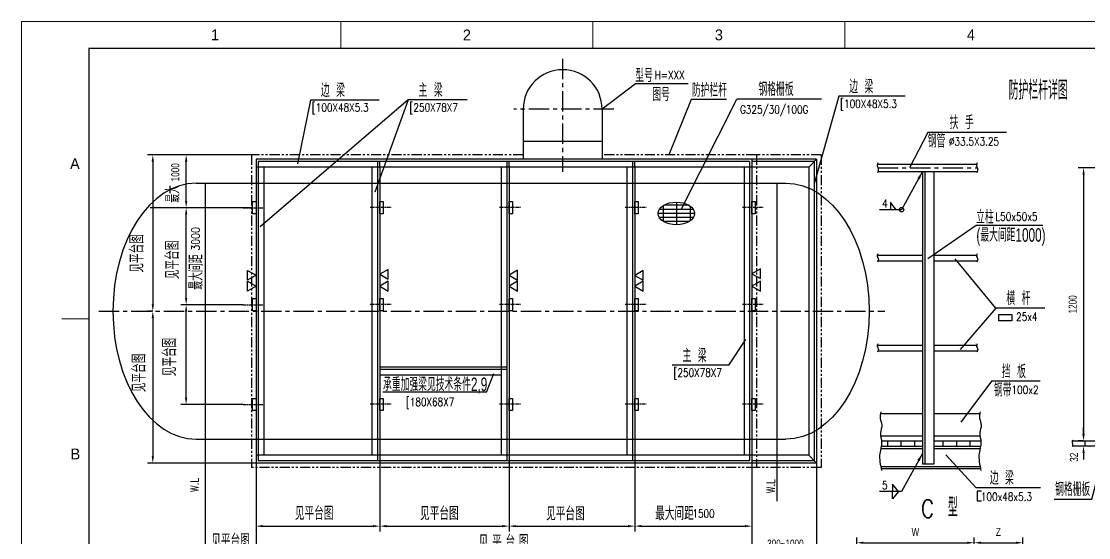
# Model space of a CAD drawing. Extents: x 148 to 221443, y -36682 to 6758.
# Drawn here: x 77107 to 84999, y -18586 to -14767 of the extents above; entities that cross this region are included whole.
import ezdxf
from ezdxf.enums import TextEntityAlignment as Align

# ---------------------------------------------------------------- set-up
doc = ezdxf.new("R2010")
doc.units = 0
doc.header["$LTSCALE"] = 10
doc.header["$MEASUREMENT"] = 0
doc.linetypes.add('CENTERX2', pattern=[4, 2.5, -0.5, 0.5, -0.5])
doc.linetypes.add('PHANTOM', pattern=[2.5, 1.25, -0.25, 0.25, -0.25, 0.25, -0.25])
for name, color, linetype in [('2', 4, 'Continuous'), ('3', 255, 'Continuous'), ('6', 4, 'PHANTOM'), ('9', 6, 'Continuous'), ('CENTER', 1, 'CENTERX2')]:
    doc.layers.add(name, color=color, linetype=linetype)
doc.layers.add('2（细实线）', color=3, linetype='Continuous', lineweight=20)
doc.layers.add('图框层', color=7, linetype='Continuous', lineweight=15)
doc.styles.add('HZ', font='ROMS.SHX', dxfattribs={"width": 0.75, "bigfont": 'GBCBIG.SHX'})
doc.styles.get("Standard").update_dxf_attribs({"font": 'wison_e.shx', "width": 0.75, "bigfont": 'wison_c.shx'})
doc.styles.add('XW', font='ROMANS.shx', dxfattribs={"width": 0.85})
doc.dimstyles.new('DIM1', dxfattribs={"dimscale": 20, "dimtxt": 3, "dimasz": 2.5, "dimexe": 2, "dimexo": 0, "dimgap": 1, "dimtad": 0, "dimdec": 0, "dimzin": 0, "dimdsep": 46, "dimtxsty": 'Standard', "dimcen": 2, "dimclrd": 3, "dimclre": 3, "dimclrt": 3, "dimadec": 0, "dimazin": 0, "dimtfac": 0.666667, "dimtdec": 0, "dimtofl": 0, "dimtmove": 2, "dimatfit": 1, "dimfxl": 2, "dimtvp": 1.333333, "dimtolj": 1, "dimtzin": 0, "dimarcsym": 0})

# ---------------------------------------------------------------- blocks, each defined once
blk = doc.blocks.new('*D1142')
at = {"layer": '2', "color": 3, "linetype": 'Continuous', "lineweight": -2}
for p, q in [((78808.5, -15753.8), (78038.6, -15753.8)), ((78078.6, -15803.8), (78078.6, -16860.9)), ((78078.6, -16910.9), (78038.6, -16910.9))]:
    blk.add_line(p, q, dxfattribs=at)
at = {"layer": '2', "color": 3}
for points in [[(78086.9, -15803.8), (78070.2, -15803.8), (78078.6, -15753.8)], [(78070.2, -16860.9), (78086.9, -16860.9), (78078.6, -16910.9)]]:
    blk.add_solid(points, dxfattribs=at)
at = {"layer": 'Defpoints', "color": 0}
for p in [(78808.5, -15753.8), (78078.6, -16910.9), (78078.6, -16910.9)]:
    blk.add_point(p, dxfattribs=at)
at = {"layer": '2', "color": 3, "insert": (77960.6, -16483.5), "char_height": 100, "attachment_point": 5, "rotation": 90, "style": 'HZ'}
blk.add_mtext('\\A1;见平台图', dxfattribs=at)
blk = doc.blocks.new('*D1143')
at = {"layer": '2', "color": 3, "lineweight": -2}
for p, q in [((78078.6, -16910.9), (78038.6, -16910.9)), ((78078.6, -16960.9), (78078.6, -17984.6)), ((78841.8, -18034.6), (78038.6, -18034.6))]:
    blk.add_line(p, q, dxfattribs=at)
at = {"layer": '2', "color": 3}
for points in [[(78086.9, -16960.9), (78070.2, -16960.9), (78078.6, -16910.9)], [(78070.2, -17984.6), (78086.9, -17984.6), (78078.6, -18034.6)]]:
    blk.add_solid(points, dxfattribs=at)
at = {"layer": 'Defpoints', "color": 0}
for p in [(78078.6, -16910.9), (78078.6, -18034.6), (78841.8, -18034.6)]:
    blk.add_point(p, dxfattribs=at)
at = {"layer": '2', "color": 3, "insert": (77976.7, -17367.7), "char_height": 100, "attachment_point": 5, "rotation": 90, "style": 'HZ'}
blk.add_mtext('\\A1;见平台图', dxfattribs=at)
blk = doc.blocks.new('*D1144')
at = {"layer": '2', "color": 3, "lineweight": -2}
for p, q in [((78746.4, -16863.1), (78285.2, -16863.1)), ((78325.2, -17551.1), (78325.2, -16913.1)), ((78746.4, -17601.1), (78285.2, -17601.1))]:
    blk.add_line(p, q, dxfattribs=at)
at = {"layer": '2', "color": 3}
for points in [[(78333.6, -16913.1), (78316.9, -16913.1), (78325.2, -16863.1)], [(78316.9, -17551.1), (78333.6, -17551.1), (78325.2, -17601.1)]]:
    blk.add_solid(points, dxfattribs=at)
at = {"layer": 'Defpoints', "color": 0}
for p in [(78325.2, -16863.1), (78746.4, -16863.1), (78746.4, -17601.1)]:
    blk.add_point(p, dxfattribs=at)
at = {"layer": '2', "color": 3, "insert": (78201.9, -17249.8), "char_height": 100, "attachment_point": 5, "rotation": 90, "style": 'HZ'}
blk.add_mtext('\\A1;见平台图', dxfattribs=at)
blk = doc.blocks.new('*D1145')
at = {"layer": '2', "color": 3, "linetype": 'Continuous', "lineweight": -2}
for p, q in [((78746.4, -16145.4), (78285.2, -16145.4)), ((78325.2, -16813.1), (78325.2, -16195.4)), ((78746.4, -16863.1), (78285.2, -16863.1))]:
    blk.add_line(p, q, dxfattribs=at)
at = {"layer": '2', "color": 3}
for points in [[(78333.6, -16195.4), (78316.9, -16195.4), (78325.2, -16145.4)], [(78316.9, -16813.1), (78333.6, -16813.1), (78325.2, -16863.1)]]:
    blk.add_solid(points, dxfattribs=at)
at = {"layer": 'Defpoints', "color": 0}
for p in [(78325.2, -16145.4), (78746.4, -16145.4), (78746.4, -16863.1)]:
    blk.add_point(p, dxfattribs=at)
at = {"layer": '2', "color": 3, "insert": (78223.4, -16531.7), "char_height": 100, "attachment_point": 5, "rotation": 90, "style": 'HZ'}
blk.add_mtext('\\A1;见平台图', dxfattribs=at)
blk = doc.blocks.new('*D1146')
at = {"layer": '2', "color": 3, "linetype": 'Continuous', "lineweight": -2}
for p, q in [((78808.5, -15753.8), (78285.2, -15753.8)), ((78325.2, -16095.4), (78325.2, -15803.8)), ((78808.5, -16145.4), (78285.2, -16145.4))]:
    blk.add_line(p, q, dxfattribs=at)
at = {"layer": '2', "color": 3}
for points in [[(78333.6, -15803.8), (78316.9, -15803.8), (78325.2, -15753.8)], [(78316.9, -16095.4), (78333.6, -16095.4), (78325.2, -16145.4)]]:
    blk.add_solid(points, dxfattribs=at)
at = {"layer": 'Defpoints', "color": 0}
for p in [(78325.2, -15753.8), (78808.5, -15753.8), (78808.5, -16145.4)]:
    blk.add_point(p, dxfattribs=at)
at = {"layer": '2', "color": 3, "insert": (78244.8, -15883.4), "char_height": 60, "attachment_point": 5, "rotation": 90}
blk.add_mtext('\\A1;1000', dxfattribs=at)
blk = doc.blocks.new('*D1147')
at = {"layer": '2', "color": 3, "lineweight": -2}
for p, q in [((78841.8, -18034.6), (78841.8, -18541)), ((79757.5, -18018), (79757.5, -18541)), ((78891.8, -18501), (79707.5, -18501))]:
    blk.add_line(p, q, dxfattribs=at)
at = {"layer": '2', "color": 3}
for points in [[(78891.8, -18492.6), (78891.8, -18509.3), (78841.8, -18501)], [(79707.5, -18509.3), (79707.5, -18492.6), (79757.5, -18501)]]:
    blk.add_solid(points, dxfattribs=at)
at = {"layer": 'Defpoints', "color": 0}
for p in [(78841.8, -18034.6), (79757.5, -18018), (79757.5, -18501)]:
    blk.add_point(p, dxfattribs=at)
at = {"layer": '2', "color": 3, "insert": (79271.5, -18405.7), "char_height": 100, "attachment_point": 5, "style": 'HZ'}
blk.add_mtext('\\A1;见平台图', dxfattribs=at)
blk = doc.blocks.new('*D1148')
at = {"layer": '2', "color": 3, "lineweight": -2}
for p, q in [((79757.5, -18018), (79757.5, -18541)), ((80713.1, -18018), (80713.1, -18541)), ((79807.5, -18501), (80663.1, -18501))]:
    blk.add_line(p, q, dxfattribs=at)
at = {"layer": '2', "color": 3}
for points in [[(79807.5, -18492.6), (79807.5, -18509.3), (79757.5, -18501)], [(80663.1, -18509.3), (80663.1, -18492.6), (80713.1, -18501)]]:
    blk.add_solid(points, dxfattribs=at)
at = {"layer": 'Defpoints', "color": 0}
for p in [(79757.5, -18018), (80713.1, -18018), (80713.1, -18501)]:
    blk.add_point(p, dxfattribs=at)
at = {"layer": '2', "color": 3, "insert": (80197.7, -18406.8), "char_height": 100, "attachment_point": 5, "style": 'HZ'}
blk.add_mtext('\\A1;见平台图', dxfattribs=at)
blk = doc.blocks.new('*D1149')
at = {"layer": '2', "color": 3, "lineweight": -2}
for p, q in [((80713.1, -18018), (80713.1, -18541)), ((81642, -18018), (81642, -18541)), ((80763.1, -18501), (81592, -18501))]:
    blk.add_line(p, q, dxfattribs=at)
at = {"layer": '2', "color": 3}
for points in [[(80763.1, -18492.6), (80763.1, -18509.3), (80713.1, -18501)], [(81592, -18509.3), (81592, -18492.6), (81642, -18501)]]:
    blk.add_solid(points, dxfattribs=at)
at = {"layer": 'Defpoints', "color": 0}
for p in [(80713.1, -18018), (81642, -18018), (81642, -18501)]:
    blk.add_point(p, dxfattribs=at)
at = {"layer": '2', "color": 3, "insert": (81129.7, -18408.8), "char_height": 100, "attachment_point": 5, "style": 'HZ'}
blk.add_mtext('\\A1;见平台图', dxfattribs=at)
blk = doc.blocks.new('*D1150')
at = {"layer": '2', "color": 3, "lineweight": -2}
for p, q in [((81642, -18018), (81642, -18541)), ((82508.8, -18034.6), (82508.8, -18541)), ((81692, -18501), (82458.8, -18501))]:
    blk.add_line(p, q, dxfattribs=at)
at = {"layer": '2', "color": 3}
for points in [[(81692, -18492.6), (81692, -18509.3), (81642, -18501)], [(82458.8, -18509.3), (82458.8, -18492.6), (82508.8, -18501)]]:
    blk.add_solid(points, dxfattribs=at)
at = {"layer": 'Defpoints', "color": 0}
for p in [(81642, -18018), (82508.8, -18034.6), (82508.8, -18501)]:
    blk.add_point(p, dxfattribs=at)
at = {"layer": '2', "color": 3, "insert": (81936, -18406.9), "char_height": 100, "attachment_point": 5, "style": 'HZ'}
blk.add_mtext('\\A1;最大间距', dxfattribs=at)
blk = doc.blocks.new('*D1151')
at = {"layer": '2', "color": 3, "lineweight": -2}
for p, q in [((82508.8, -18034.6), (82508.8, -18746.3)), ((82987, -18034.6), (82987, -18746.3)), ((82558.8, -18706.3), (82937, -18706.3))]:
    blk.add_line(p, q, dxfattribs=at)
at = {"layer": '2', "color": 3}
for points in [[(82558.8, -18698), (82558.8, -18714.6), (82508.8, -18706.3)], [(82937, -18714.6), (82937, -18698), (82987, -18706.3)]]:
    blk.add_solid(points, dxfattribs=at)
at = {"layer": 'Defpoints', "color": 0}
for p in [(82508.8, -18034.6), (82987, -18034.6), (82987, -18706.3)]:
    blk.add_point(p, dxfattribs=at)
at = {"layer": '2', "color": 3, "insert": (82756.6, -18630.7), "char_height": 60, "attachment_point": 5}
blk.add_mtext('\\A1;300~1000', dxfattribs=at)
blk = doc.blocks.new('*D1152')
at = {"layer": '2', "color": 3, "lineweight": -2}
for p, q in [((78841.8, -18034.6), (78841.8, -18746.3)), ((82508.8, -18034.6), (82508.8, -18746.3)), ((78891.8, -18706.3), (82458.8, -18706.3))]:
    blk.add_line(p, q, dxfattribs=at)
at = {"layer": '2', "color": 3}
for points in [[(78891.8, -18698), (78891.8, -18714.6), (78841.8, -18706.3)], [(82458.8, -18714.6), (82458.8, -18698), (82508.8, -18706.3)]]:
    blk.add_solid(points, dxfattribs=at)
at = {"layer": 'Defpoints', "color": 0}
for p in [(78841.8, -18034.6), (82508.8, -18034.6), (82508.8, -18706.3)]:
    blk.add_point(p, dxfattribs=at)
at = {"layer": '2', "color": 3, "insert": (80672.9, -18615.3), "char_height": 100, "attachment_point": 5, "style": 'HZ'}
blk.add_mtext('\\A1;见 平 台 图', dxfattribs=at)
blk = doc.blocks.new('*D1153')
at = {"layer": '2', "color": 3, "lineweight": -2}
for p, q in [((78841.8, -18034.6), (78841.8, -18746.3)), ((78465.5, -18306.7), (78465.5, -18746.3)), ((78515.5, -18706.3), (78791.8, -18706.3))]:
    blk.add_line(p, q, dxfattribs=at)
at = {"layer": '2', "color": 3}
for points in [[(78515.5, -18698), (78515.5, -18714.6), (78465.5, -18706.3)], [(78791.8, -18714.6), (78791.8, -18698), (78841.8, -18706.3)]]:
    blk.add_solid(points, dxfattribs=at)
at = {"layer": 'Defpoints', "color": 0}
for p in [(78841.8, -18034.6), (78465.5, -18306.7), (78841.8, -18706.3)]:
    blk.add_point(p, dxfattribs=at)
at = {"layer": '2', "color": 3, "insert": (78653.7, -18608.1), "char_height": 100, "attachment_point": 5, "style": 'HZ'}
blk.add_mtext('\\A1;见平台图', dxfattribs=at)
blk = doc.blocks.new('*D1175')
at = {"layer": '2', "color": 3, "lineweight": -2}
for p, q in [((84151.8, -19401.5), (84151.8, -18583.9)), ((84201.8, -18623.9), (84461.5, -18623.9)), ((84511.5, -19167.5), (84511.5, -18583.9))]:
    blk.add_line(p, q, dxfattribs=at)
at = {"layer": '2', "color": 3}
for points in [[(84201.8, -18615.5), (84201.8, -18632.2), (84151.8, -18623.9)], [(84461.5, -18632.2), (84461.5, -18615.5), (84511.5, -18623.9)]]:
    blk.add_solid(points, dxfattribs=at)
at = {"layer": 'Defpoints', "color": 0}
for p in [(84511.5, -18623.9), (84511.5, -19167.5), (84151.8, -19401.5)]:
    blk.add_point(p, dxfattribs=at)
at = {"layer": '2', "color": 3, "insert": (84331.6, -18543.9), "char_height": 60, "attachment_point": 5}
blk.add_mtext('\\A1;Z', dxfattribs=at)
blk = doc.blocks.new('*D1176')
at = {"layer": '2', "color": 3, "lineweight": -2}
for p, q in [((83284.1, -19047.6), (83284.1, -18583.9)), ((83334.1, -18623.9), (84101.8, -18623.9)), ((84151.8, -19401.5), (84151.8, -18583.9))]:
    blk.add_line(p, q, dxfattribs=at)
at = {"layer": '2', "color": 3}
for points in [[(83334.1, -18615.5), (83334.1, -18632.2), (83284.1, -18623.9)], [(84101.8, -18632.2), (84101.8, -18615.5), (84151.8, -18623.9)]]:
    blk.add_solid(points, dxfattribs=at)
at = {"layer": 'Defpoints', "color": 0}
for p in [(84151.8, -18623.9), (83284.1, -19047.6), (84151.8, -19401.5)]:
    blk.add_point(p, dxfattribs=at)
at = {"layer": '2', "color": 3, "insert": (83717.9, -18543.9), "char_height": 60, "attachment_point": 5}
blk.add_mtext('\\A1;W', dxfattribs=at)
blk = doc.blocks.new('*D1205')
at = {"layer": '2', "color": 3, "lineweight": -2}
for p, q in [((85314.7, -15850.5), (84921.4, -15850.5)), ((84961.4, -15900.5), (84961.4, -17820.5)), ((84961.4, -17870.5), (84921.4, -17870.5))]:
    blk.add_line(p, q, dxfattribs=at)
at = {"layer": '2', "color": 3}
for points in [[(84969.7, -15900.5), (84953.1, -15900.5), (84961.4, -15850.5)], [(84953.1, -17820.5), (84969.7, -17820.5), (84961.4, -17870.5)]]:
    blk.add_solid(points, dxfattribs=at)
at = {"layer": 'Defpoints', "color": 0}
for p in [(85314.7, -15850.5), (84961.4, -17870.5), (84961.4, -17870.5)]:
    blk.add_point(p, dxfattribs=at)
at = {"layer": '2', "color": 3, "insert": (84881.4, -16860.5), "char_height": 60, "attachment_point": 5, "rotation": 90}
blk.add_mtext('\\A1;1200', dxfattribs=at)
blk = doc.blocks.new('*D1207')
at = {"layer": '2', "color": 3, "linetype": 'Continuous', "lineweight": -2}
for p, q in [((84961.4, -17820.5), (84961.4, -17770.5)), ((84961.4, -17870.5), (84921.4, -17870.5)), ((84961.4, -17908.8), (84921.4, -17908.8)), ((84961.4, -17958.8), (84961.4, -18008.8))]:
    blk.add_line(p, q, dxfattribs=at)
at = {"layer": '2', "color": 3}
for points in [[(84953.1, -17820.5), (84969.7, -17820.5), (84961.4, -17870.5)], [(84969.7, -17958.8), (84953.1, -17958.8), (84961.4, -17908.8)]]:
    blk.add_solid(points, dxfattribs=at)
at = {"layer": 'Defpoints', "color": 0}
for p in [(84961.4, -17870.5), (84961.4, -17908.8), (84961.4, -17908.8)]:
    blk.add_point(p, dxfattribs=at)
at = {"layer": '2', "color": 3, "insert": (84890.8, -17991.5), "char_height": 60, "attachment_point": 5, "rotation": 90}
blk.add_mtext('\\A1;32', dxfattribs=at)
blk = doc.blocks.new('a2')
for p, q in [((15429.25, 10126.74), (15429.25, 10116.74)), ((15522.42, 10126.74), (15522.42, 10116.74)), ((15615.59, 10126.74), (15615.59, 10116.74)), ((15336.09, 10011.74), (15336.09, 10116.74)), ((15326.09, 10016.74), (15336.09, 10016.74))]:
    blk.add_line(p, q)
at = {"layer": '图框层', "ltscale": 10}
blk.add_lwpolyline([(15311.09, 10126.74), (15905.09, 10126.74), (15905.09, 9706.74), (15311.09, 9706.74)], close=True, dxfattribs=at)
at = {"layer": '图框层', "ltscale": 10, "const_width": 0.5}
blk.add_lwpolyline([(15336.09, 10116.74), (15895.09, 10116.74), (15895.09, 9716.74), (15336.09, 9716.74)], close=True, dxfattribs=at)
at = {"style": 'HZ'}
for s, p in [('1', (15382.67, 10121.74)), ('2', (15475.84, 10121.74)), ('3', (15569, 10121.74)), ('4', (15662.17, 10121.74)), ('A', (15330.89, 10074.1)), ('B', (15331.09, 9966.74))]:
    blk.add_text(s, height=4, dxfattribs=at).set_placement(p, align=Align.MIDDLE)

msp = doc.modelspace()

# ---------------------------------------------------------------- linework, layer by layer
for p, q in [((80817.7867, -15416.3384), (80817.7867, -15787.1292)), ((81401.1201, -15416.3384), (81401.1201, -15787.1292)), ((81401.1201, -15656.9472), (80817.7867, -15656.9472)), ((78841.8216, -15787.1292), (78841.8216, -18034.6448)), ((82508.8425, -15787.1292), (78841.8216, -15787.1292)), ((82508.8425, -15845.4625), (78841.8216, -15845.4625)), ((78900.155, -15845.4625), (78900.155, -17976.3115)), ((79699.1888, -15845.4625), (79699.1888, -17976.3115)), ((79757.5221, -15845.4625), (79757.5221, -17976.3115)), ((80654.812, -15845.4625), (80654.812, -17976.3115)), ((80713.1454, -15845.4625), (80713.1454, -17976.3115)), ((81583.7045, -15845.4625), (81583.7045, -17976.3115)), ((81642.0378, -15845.4625), (81642.0378, -15803.7959)), ((81642.0378, -15845.4625), (81642.0378, -17976.3115)), ((82450.5091, -15845.4625), (82450.5091, -17976.3115)), ((82508.8425, -15787.1292), (82508.8425, -18034.6448)), ((83437.241, -15822.572), (84171.9738, -15822.572)), ((83440.8901, -15878.4053), (84175.6228, -15878.4053)), ((83770.2688, -15878.4053), (83770.2688, -18042.1553)), ((83786.9355, -15878.4053), (83786.9355, -18042.1553)), ((83853.6022, -15878.4053), (83853.6022, -18042.1553)), ((83436.326, -16496.322), (83770.2688, -16496.322)), ((83441.5866, -16537.9886), (83770.2688, -16537.9886)), ((83853.6022, -16496.322), (84171.0587, -16496.322)), ((83853.6022, -16537.9886), (84176.3193, -16537.9886)), ((83436.326, -17162.9886), (83770.2688, -17162.9886)), ((83441.5866, -17204.6553), (83770.2688, -17204.6553)), ((83853.6022, -17162.9886), (84171.0587, -17162.9886)), ((83853.6022, -17204.6553), (84176.3193, -17204.6553)), ((79757.5221, -17322.8069), (80654.812, -17322.8069)), ((79757.5221, -17381.1402), (80654.812, -17381.1402)), ((83459.2031, -17667.1553), (83770.2688, -17667.1553)), ((83853.6022, -17667.1553), (84193.9358, -17667.1553)), ((83463.4155, -17833.822), (83770.2688, -17833.822)), ((83853.6022, -17833.822), (84198.1482, -17833.822)), ((83467.0611, -17870.4886), (83770.2688, -17870.4886)), ((83467.8188, -17908.822), (83770.2688, -17908.822)), ((83510.7329, -17870.4886), (83510.7329, -17908.822)), ((83610.7329, -17870.4886), (83610.7329, -17908.822)), ((83710.7329, -17870.4886), (83710.7329, -17908.822)), ((83853.6022, -17870.4886), (84201.7938, -17870.4886)), ((83853.6022, -17908.822), (84202.5515, -17908.822)), ((83921.5547, -17870.4886), (83921.5547, -17908.822)), ((84021.5547, -17870.4886), (84021.5547, -17908.822)), ((84121.5547, -17870.4886), (84121.5547, -17908.822)), ((84877.5315, -17870.4886), (85306.3372, -17870.4886)), ((85347.6893, -17908.822), (84878.8503, -17908.822)), ((84969.6976, -17870.4886), (84969.6976, -17908.822)), ((82508.8425, -17976.3115), (78841.8216, -17976.3115)), ((82508.8425, -18034.6448), (78841.8216, -18034.6448)), ((83853.6022, -18042.1553), (83770.2688, -18042.1553)), ((83463.6651, -18075.4886), (84198.3978, -18075.4886))]:
    msp.add_line(p, q)
for points in [[(78816.8216, -16100.5476), (78841.8216, -16100.5476), (78841.8216, -16190.3231), (78816.8216, -16190.3231)], [(79757.5221, -16100.5476), (79782.5221, -16100.5476), (79782.5221, -16190.3231), (79757.5221, -16190.3231)], [(80713.1454, -16100.5476), (80738.1454, -16100.5476), (80738.1454, -16190.3231), (80713.1454, -16190.3231)], [(81642.0378, -16100.5476), (81667.0378, -16100.5476), (81667.0378, -16190.3231), (81642.0378, -16190.3231)], [(82508.8425, -16100.5476), (82533.8425, -16100.5476), (82533.8425, -16190.3231), (82508.8425, -16190.3231)], [(78816.8216, -16818.2156), (78841.8216, -16818.2156), (78841.8216, -16907.9911), (78816.8216, -16907.9911)], [(79757.5221, -16818.2156), (79782.5221, -16818.2156), (79782.5221, -16907.9911), (79757.5221, -16907.9911)], [(80713.1454, -16818.2156), (80738.1454, -16818.2156), (80738.1454, -16907.9911), (80713.1454, -16907.9911)], [(81642.0378, -16818.2156), (81667.0378, -16818.2156), (81667.0378, -16907.9911), (81642.0378, -16907.9911)], [(82508.8425, -16818.2156), (82533.8425, -16818.2156), (82533.8425, -16907.9911), (82508.8425, -16907.9911)], [(78816.8216, -17556.1949), (78841.8216, -17556.1949), (78841.8216, -17645.9704), (78816.8216, -17645.9704)], [(79757.5221, -17556.1949), (79782.5221, -17556.1949), (79782.5221, -17645.9704), (79757.5221, -17645.9704)], [(80713.1454, -17556.1949), (80738.1454, -17556.1949), (80738.1454, -17645.9704), (80713.1454, -17645.9704)], [(81642.0378, -17556.1949), (81667.0378, -17556.1949), (81667.0378, -17645.9704), (81642.0378, -17645.9704)], [(82508.8425, -17556.1949), (82533.8425, -17556.1949), (82533.8425, -17645.9704), (82508.8425, -17645.9704)]]:
    msp.add_lwpolyline(points, close=True)
msp.add_arc((81109.4534, -15416.3384), 291.6667, 0, 180)
at = {"layer": '2', "color": 3, "linetype": 'Continuous'}
for p, q in [((81646.9951, -15229.8614), (81401.1201, -15416.3384)), ((82038.3523, -15229.8614), (81646.9951, -15229.8614)), ((79966.67, -15348.4164), (78871.4337, -16288.0542)), ((79244.4929, -15349.242), (79147.5705, -15822.2014)), ((79752.706, -15349.242), (79244.4929, -15349.242)), ((79966.67, -15348.4164), (79721.0981, -16029.5737)), ((80402.6587, -15348.4164), (79966.67, -15348.4164)), ((82059.177, -15344.3213), (81893.5378, -15753.7959)), ((81985.9813, -16158), (82397.4344, -15342.347)), ((82321.9638, -15344.3213), (82059.177, -15344.3213)), ((83024.5443, -15342.347), (82397.4344, -15342.347)), ((83151.2987, -15321.4086), (82968.2519, -15968.5718)), ((83642.2976, -15321.4086), (83151.2987, -15321.4086)), ((83810.9053, -15588.3627), (83673.9245, -15850.4886)), ((84391.234, -15588.3627), (83810.9053, -15588.3627)), ((83770.2688, -15878.4053), (83615.5828, -16160.3287)), ((78465.4886, -15964.601), (78465.4886, -18306.6855)), ((78726.3551, -16145.4354), (78058.8831, -16145.4354)), ((83615.5828, -16160.3287), (83452.7075, -16160.3287)), ((84167.2563, -16277.4581), (83809.1933, -16523.0077)), ((84659.8227, -16277.4581), (84167.2563, -16277.4581)), ((84313.4527, -16887.887), (84010.7507, -16523.406)), ((84313.4527, -16887.887), (84048.7433, -17193.5182)), ((84674.9211, -16887.887), (84313.4527, -16887.887)), ((80547.3346, -17509.91), (80600.2703, -17370.8351)), ((84279.985, -17429.0666), (84054.067, -17731.1389)), ((84641.4534, -17429.0666), (84279.985, -17429.0666)), ((83770.2688, -17962.9512), (83615.5828, -18244.8746)), ((84167.2563, -18216.5853), (83944.0757, -17973.6972)), ((83549.1769, -18190.2601), (83549.1769, -18244.8746)), ((83592.9117, -18244.8746), (83549.1769, -18190.2601)), ((84641.8304, -18216.5853), (84167.2563, -18216.5853)), ((83615.5828, -18244.8746), (83452.7075, -18244.8746)), ((83592.9117, -18244.8746), (83549.1769, -18299.489)), ((83549.1769, -18299.489), (83549.1769, -18244.8746))]:
    msp.add_line(p, q, dxfattribs=at)
at = {"layer": '2'}
for p, q in [((82986.9992, -15787.1292), (82508.8425, -15787.1292)), ((82970.3325, -15803.7959), (82508.8425, -15803.7959)), ((82928.6659, -15845.4625), (82508.8425, -15845.4625)), ((82986.9992, -15787.1292), (82928.6659, -15845.4625)), ((82928.6659, -15845.4625), (82928.6659, -17976.3115)), ((82970.3325, -15803.7959), (82970.3325, -18017.9781)), ((82986.9992, -15787.1292), (82986.9992, -18034.6448)), ((78398.8219, -15964.601), (82760.6854, -15964.601)), ((82694.0187, -15964.601), (82694.0187, -18316.3713)), ((82339.0544, -17310.411), (82464.6799, -17121.3482)), ((82339.0544, -17310.411), (81918.97, -17310.411)), ((78398.8219, -17857.173), (82760.6854, -17857.173)), ((82928.6659, -17976.3115), (82508.8425, -17976.3115)), ((82986.9992, -18034.6448), (82928.6659, -17976.3115)), ((82970.3325, -18017.9781), (82508.8425, -18017.9781)), ((82986.9992, -18034.6448), (82508.8425, -18034.6448))]:
    msp.add_line(p, q, dxfattribs=at)
at = {"layer": '2', "color": 7, "linetype": 'Continuous'}
for p, q in [((82076.2207, -16158.0073), (81824.9047, -16158.0073)), ((81852.462, -16130.6075), (81852.462, -16245.407)), ((82044.5717, -16128.0073), (81856.5537, -16128.0073)), ((81952.462, -16104.1572), (81952.462, -16271.8573)), ((82052.462, -16133.238), (82052.462, -16242.7765)), ((83576.3028, -16160.3287), (83532.568, -16105.7143)), ((83532.568, -16105.7143), (83532.568, -16160.3287)), ((82085.1263, -16188.0073), (81815.9991, -16188.0073)), ((82076.2207, -16218.0073), (81824.9047, -16218.0073)), ((82044.5717, -16248.0073), (81856.5537, -16248.0073))]:
    msp.add_line(p, q, dxfattribs=at)
at = {"layer": '2', "color": 7}
msp.add_line((83576.3028, -16160.3287), (83532.568, -16160.3287), dxfattribs=at)
at = {"layer": '2', "color": 3}
msp.add_line((80547.3346, -17509.91), (79778.4875, -17509.91), dxfattribs=at)
at = {"layer": '2'}
for points in [[(78841.8216, -16645.031), (78779.2036, -16681.1835), (78779.2036, -16608.8785)], [(79757.5221, -16637.8184), (79820.1401, -16673.9709), (79820.1401, -16601.6659)], [(80713.1454, -16644.6534), (80775.7634, -16680.806), (80775.7634, -16608.5009)], [(81642.0378, -16646.3156), (81704.6559, -16682.4681), (81704.6559, -16610.163)], [(82508.8425, -16633.624), (82571.4605, -16669.7765), (82571.4605, -16597.4715)], [(78841.8216, -16725.6193), (78779.2036, -16761.7718), (78779.2036, -16689.4667)], [(79757.5221, -16725.6193), (79820.1401, -16761.7718), (79820.1401, -16689.4667)], [(80713.1454, -16725.6193), (80775.7634, -16761.7718), (80775.7634, -16689.4667)], [(81642.0378, -16725.6193), (81704.6559, -16761.7718), (81704.6559, -16689.4667)], [(82508.8425, -16725.6193), (82571.4605, -16761.7718), (82571.4605, -16689.4667)]]:
    msp.add_lwpolyline(points, close=True, dxfattribs=at)
at = {"layer": '2', "color": 3, "linetype": 'Continuous'}
msp.add_lwpolyline([(84336.1043, -16935.2803), (84431.0857, -16935.2803), (84431.0857, -16981.383), (84336.1043, -16981.383)], close=True, dxfattribs=at)
for points in [[(84745.0022, -18300.2521), (85022.2258, -18300.2521), (85134.1188, -17886.0064)], [(84207.1766, -18241.7775), (84173.7328, -18241.7775), (84173.7328, -18314.6965), (84207.1766, -18314.6965)]]:
    msp.add_lwpolyline(points, dxfattribs=at)
msp.add_circle((83615.5828, -16160.3287), 16.5666, dxfattribs=at)
at = {"layer": '2'}
msp.add_ellipse((78398.8219, -16910.887), major_axis=(0, -946.286), ratio=0.650103521, start_param=3.141592654, end_param=6.283185307, dxfattribs=at)
at = {"layer": '2', "extrusion": (0, 0, -1)}
msp.add_ellipse((82760.6854, -16910.887), major_axis=(0, -946.286), ratio=0.650103521, start_param=3.141592654, end_param=6.283185307, dxfattribs=at)
at = {"layer": '2', "linetype": 'Continuous'}
msp.add_ellipse((81950.5627, -16188.0073), major_axis=(-134.5636, 0), ratio=0.623188198, dxfattribs=at)
at = {"layer": '2', "color": 3, "linetype": 'Continuous'}
for points in [[(83732.6399, -15926.1972), (83750.174, -15935.8178), (83770.2688, -15878.4053)], [(83732.6399, -18010.7431), (83750.174, -18020.3637), (83770.2688, -17962.9512)]]:
    msp.add_solid(points, dxfattribs=at)
at = {"layer": '3', "ltscale": 6}
for p, q in [((78858.4883, -15803.7959), (78858.4883, -18017.9781)), ((82492.1758, -15803.7959), (78858.4883, -15803.7959)), ((79740.8555, -15803.7959), (79740.8555, -18017.9781)), ((79757.5221, -15845.4625), (79757.5221, -15803.7959)), ((80696.4787, -15803.7959), (80696.4787, -18017.9781)), ((80713.1454, -15845.4625), (80713.1454, -15803.7959)), ((81625.3712, -15803.7959), (81625.3712, -18017.9781)), ((82492.1758, -15803.7959), (82492.1758, -18017.9781)), ((79757.5221, -17339.4735), (80696.4787, -17339.4735)), ((79757.5221, -17976.3115), (79757.5221, -18017.9781)), ((80713.1454, -17976.3115), (80713.1454, -18017.9781)), ((81642.0378, -17976.3115), (81642.0378, -18017.9781)), ((83464.7706, -17925.4886), (83770.2688, -17925.4886)), ((83853.6022, -17925.4886), (84199.5033, -17925.4886)), ((82492.1758, -18017.9781), (78858.4883, -18017.9781)), ((83464.7706, -18058.822), (84194.8696, -18058.822))]:
    msp.add_line(p, q, dxfattribs=at)
at = {"layer": '3', "ltscale": 2}
msp.add_line((80654.812, -17322.8069), (80696.4787, -17322.8069), dxfattribs=at)
at = {"layer": '6', "ltscale": 6}
for p, q in [((80817.7867, -15753.7959), (78808.4883, -15753.7959)), ((78808.4883, -15753.7959), (78808.4883, -18067.9781)), ((82542.1758, -15753.7959), (81401.1201, -15753.7959)), ((82542.1758, -15753.7959), (82542.1758, -18067.9781)), ((83021.1433, -15753.7959), (82542.1758, -15753.7959)), ((83021.1433, -15753.7959), (83020.3325, -18067.9781)), ((82542.1758, -18067.9781), (78808.4883, -18067.9781)), ((83020.3325, -18067.9781), (82542.1758, -18067.9781))]:
    msp.add_line(p, q, dxfattribs=at)
at = {"layer": '9'}
for points in [[(83440.5571, -15812.7931), (83435.6344, -15835.8489), (83443.0184, -15861.6301), (83437.4804, -15888.0715)], [(84175.2898, -15812.7931), (84170.3672, -15835.8489), (84177.7512, -15861.6301), (84172.2131, -15888.0715)], [(83440.5571, -16486.1632), (83435.6344, -16505.8405), (83443.0184, -16521.2134), (83437.4804, -16547.6548)], [(84175.2898, -16486.1632), (84170.3672, -16505.8405), (84177.7512, -16521.2134), (84172.2131, -16547.6548)], [(83440.5571, -17152.8298), (83435.6344, -17172.5072), (83443.0184, -17187.8801), (83437.4804, -17214.3215)], [(84175.2898, -17152.8298), (84170.3672, -17172.5072), (84177.7512, -17187.8801), (84172.2131, -17214.3215)], [(83461.3768, -17654.6387), (83458.0501, -17704.5077), (83469.694, -17753.5456), (83459.7135, -17809.2327), (83468.0306, -17879.933), (83454.7232, -17963.1048), (83468.0306, -18089.5489)], [(84196.1096, -17654.6387), (84192.7828, -17704.5077), (84204.4267, -17753.5456), (84194.4462, -17809.2327), (84202.7633, -17879.933), (84189.4559, -17963.1048), (84202.7633, -18089.5489)], [(84879.6575, -17866.1141), (84876.8963, -17876.0017), (84880.1177, -17905.0266), (84876.6662, -17913.3046)]]:
    msp.add_spline(points, degree=3, dxfattribs=at)
at = {"layer": 'CENTER', "ltscale": 6}
for p, q in [((81109.4534, -15043.7974), (81109.4534, -15879.847)), ((81488.5534, -15416.3384), (80749.5656, -15416.3384)), ((83439.8838, -15850.4886), (84174.6166, -15850.4886)), ((77679.6483, -16910.887), (83490.9465, -16910.887))]:
    msp.add_line(p, q, dxfattribs=at)
at = {"layer": 'CENTER'}
for p, q in [((78746.3551, -16145.4354), (78904.4611, -16145.4354)), ((79687.0556, -16141.6205), (79845.1616, -16141.6205)), ((80642.6788, -16141.6205), (80800.7848, -16141.6205)), ((81571.5713, -16141.6205), (81729.6773, -16141.6205)), ((82438.3759, -16141.6205), (82596.4819, -16141.6205)), ((78746.3551, -16863.1033), (78904.4611, -16863.1033)), ((79687.0556, -16859.2885), (79845.1616, -16859.2885)), ((80642.6788, -16859.2885), (80800.7848, -16859.2885)), ((81571.5713, -16859.2885), (81729.6773, -16859.2885)), ((82438.3759, -16859.2885), (82596.4819, -16859.2885)), ((79687.0556, -17597.2678), (79845.1616, -17597.2678)), ((80642.6788, -17597.2678), (80800.7848, -17597.2678)), ((81571.5713, -17597.2678), (81729.6773, -17597.2678)), ((82438.3759, -17597.2678), (82596.4819, -17597.2678)), ((78746.3551, -17601.0826), (78904.4611, -17601.0826))]:
    msp.add_line(p, q, dxfattribs=at)

# ---------------------------------------------------------------- block references
at = {"layer": '2（细实线）', "xscale": 20, "yscale": 20, "zscale": 20}
msp.add_blockref('a2', (-229115.2049, -217301.8951), dxfattribs=at)

# ---------------------------------------------------------------- texts
at = {"layer": '2', "color": 3, "linetype": 'Continuous'}
for s, height, style, width, p in [('型号', 100, 'HZ', 0.65, (81646.6734, -15216.8344)), ('H=XXX', 60, 'XW', 0.8, (81789.8236, -15193.861)), ('边  梁', 100, 'HZ', 0.65, (79321.389, -15327.0286)), ('主  梁', 100, 'HZ', 0.65, (80043.5662, -15326.203)), ('防护栏杆', 100, 'HZ', 0.65, (82064.8538, -15325.3072)), ('钢格栅板', 100, 'HZ', 0.65, (82557.2723, -15318.3847)), ('边  梁', 100, 'HZ', 0.65, (83228.1949, -15299.1952)), ('防护栏杆详图', 140, 'HZ', 0.65, (84407.709, -15346.2084)), ('图号', 100, 'HZ', 0.65, (81773.1221, -15357.3528)), ('[100X48X5.3', 60, 'XW', 0.8, (79254.9479, -15434.5018)), ('[250X78X7', 60, 'XW', 0.8, (79977.1251, -15433.6763)), ('G325/30/100G', 60, 'XW', 0.8, (82420.9312, -15449.3515)), ('[100X48X5.3', 60, 'XW', 0.8, (83161.7538, -15406.6685)), ('扶  手', 100, 'HZ', 0.65, (83970.7432, -15564.4004)), ('钢管', 100, 'HZ', 0.65, (83809.4695, -15700.7707)), ('%%C33.5X3.25', 60, 'XW', 0.8, (83966.227, -15685.5108)), ('立柱', 100, 'HZ', 0.65, (84166.9347, -16264.431)), ('L50x50x5', 60, 'XW', 0.8, (84310.0848, -16241.4576)), ('(最大间距1000)', 100, 'HZ', 0.65, (84168.9784, -16397.1793)), ('横  杆 ', 100, 'HZ', 0.65, (84390.3489, -16865.6736)), ('25x4', 60, 'XW', 0.8, (84462.4223, -16981.6216)), ('主  梁', 100, 'HZ', 0.65, (81995.8662, -17288.1976)), ('[250X78X7', 60, 'XW', 0.8, (81929.4251, -17395.6709)), ('挡  板', 100, 'HZ', 0.65, (84356.8812, -17406.8532)), ('承重加强梁见技术条件2,9', 100, 'HZ', 0.65, (79781.0539, -17501.63)), ('钢带', 100, 'HZ', 0.65, (84298.9312, -17543.8618)), ('100x2', 60, 'XW', 0.8, (84428.9546, -17522.8013)), ('边  梁', 100, 'HZ', 0.65, (84268.2082, -18194.3719)), ('钢格栅板', 100, 'HZ', 0.65, (84750.4649, -18278.0678)), ('型', 140, 'HZ', 0.65, (83957.9204, -18430.7657)), ('100x48x5.3', 60, 'XW', 0.8, (84202.1636, -18313.2))]:
    msp.add_text(s, height=height, dxfattribs=dict(at, style=style, width=width)).set_placement(p)
at = {"layer": '2', "color": 3, "linetype": 'Continuous', "style": 'HZ', "width": 0.65}
for s, p in [('最大', (78276.9802, -16108.4227)), ('最大间距', (78448.5919, -16751.4432))]:
    msp.add_text(s, height=100, rotation=90, dxfattribs=at).set_placement(p)
at = {"layer": '2', "color": 3, "linetype": 'Continuous', "style": 'XW', "width": 0.8}
for s, height, p in [('4', 60, (83512.7042, -16113.667)), ('5', 60, (83512.7042, -18198.2129)), ('C', 133.3333, (83856.0714, -18372.3502))]:
    msp.add_text(s, height=height, dxfattribs=at).set_placement(p, align=Align.MIDDLE_RIGHT)
at = {"layer": '2', "color": 3, "style": 'XW', "width": 0.8}
for s, p in [('[180X68X7', (79950.159, -17612.3742)), ('1500', (82068.9274, -18437.667))]:
    msp.add_text(s, height=60, dxfattribs=at).set_placement(p)
msp.add_text('W.L', height=60, rotation=90, dxfattribs=at).set_placement((78417.5343, -18249.1288))
at = {"layer": '2', "style": 'XW', "width": 0.8}
msp.add_text('W.L', height=60, rotation=90, dxfattribs=at).set_placement((82677.6894, -18257.8185))
at = {"layer": '2', "color": 3, "insert": (78394.9632, -16376.3479), "char_height": 60, "attachment_point": 5, "rotation": 90, "style": 'XW'}
msp.add_mtext('\\A1;3000', dxfattribs=at)

# ---------------------------------------------------------------- dimensions: what is measured, and where the dimension line sits
at = {"layer": '2', "color": 3, "linetype": 'Continuous'}
for base, p1, p2, picture, middle in [((78078.5541, -16910.887), (78808.4883, -15753.7959), (78078.5541, -16910.887), '*D1142', (77960.5711, -16483.518)), ((78325.246, -16145.4354), (78746.3551, -16863.1033), (78746.3551, -16145.4354), '*D1145', (78223.3515, -16531.7445))]:
    dim = msp.add_linear_dim(base=base, p1=p1, p2=p2, angle=90, text='见平台图', dimstyle='DIM1', override={"dimtxt": 5, "dimtxsty": 'HZ'}, dxfattribs=at)
    dim.commit()
    dim.dimension.update_dxf_attribs({"geometry": picture, "text_midpoint": middle, "dimtype": 160})
dim = msp.add_linear_dim(base=(78325.246, -15753.7959), p1=(78808.4883, -16145.4354), p2=(78808.4883, -15753.7959), angle=90, text='1000', dimstyle='DIM1', dxfattribs=at)
dim.commit()
dim.dimension.update_dxf_attribs({"geometry": '*D1146', "text_midpoint": (78244.803, -15883.3655), "dimtype": 160})
at = {"layer": '2'}
dim = msp.add_linear_dim(base=(84961.4038, -17870.4886), p1=(85314.6601, -15850.4886), p2=(84961.4038, -17870.4886), angle=90, text='1200', dimstyle='DIM1', dxfattribs=at)
dim.commit()
dim.dimension.update_dxf_attribs({"geometry": '*D1205', "text_midpoint": (84881.4038, -16860.4886)})
for base, p1, p2, picture, middle in [((78325.246, -16863.1033), (78746.3551, -17601.0826), (78746.3551, -16863.1033), '*D1144', (78201.9001, -17249.7842)), ((78078.5541, -18034.6448), (78078.5541, -16910.887), (78841.8216, -18034.6448), '*D1143', (77976.6597, -17367.6713))]:
    dim = msp.add_linear_dim(base=base, p1=p1, p2=p2, angle=90, text='见平台图', dimstyle='DIM1', override={"dimtxt": 5, "dimtxsty": 'HZ'}, dxfattribs=at)
    dim.commit()
    dim.dimension.update_dxf_attribs({"geometry": picture, "text_midpoint": middle, "dimtype": 160})
at = {"layer": '2', "linetype": 'Continuous'}
dim = msp.add_linear_dim(base=(84961.4038, -17908.822), p1=(84961.4038, -17870.4886), p2=(84961.4038, -17908.822), angle=90, text='32', dimstyle='DIM1', dxfattribs=at)
dim.commit()
dim.dimension.update_dxf_attribs({"geometry": '*D1207', "text_midpoint": (84890.7792, -17991.4994), "dimtype": 160})
at = {"layer": '2'}
for base, p1, p2, text, picture, middle in [((78841.8216, -18706.2862), (78465.4886, -18306.6855), (78841.8216, -18034.6448), '见平台图', '*D1153', (78653.6551, -18608.0781)), ((79757.5221, -18500.9809), (78841.8216, -18034.6448), (79757.5221, -18017.9781), '见平台图', '*D1147', (79271.53, -18405.7188)), ((82508.8425, -18706.2862), (78841.8216, -18034.6448), (82508.8425, -18034.6448), '见 平 台 图', '*D1152', (80672.8727, -18615.2812)), ((80713.1454, -18500.9809), (79757.5221, -18017.9781), (80713.1454, -18017.9781), '见平台图', '*D1148', (80197.7062, -18406.7699)), ((81642.0378, -18500.9809), (80713.1454, -18017.9781), (81642.0378, -18017.9781), '见平台图', '*D1149', (81129.7069, -18408.7847)), ((82508.8425, -18500.9809), (81642.0378, -18017.9781), (82508.8425, -18034.6448), '最大间距', '*D1150', (81936.0105, -18406.9219))]:
    dim = msp.add_linear_dim(base=base, p1=p1, p2=p2, text=text, dimstyle='DIM1', override={"dimtxt": 5, "dimtxsty": 'HZ'}, dxfattribs=at)
    dim.commit()
    dim.dimension.update_dxf_attribs({"geometry": picture, "text_midpoint": middle, "dimtype": 160})
dim = msp.add_linear_dim(base=(82986.9992, -18706.2862), p1=(82508.8425, -18034.6448), p2=(82986.9992, -18034.6448), text='300~1000', dimstyle='DIM1', dxfattribs=at)
dim.commit()
dim.dimension.update_dxf_attribs({"geometry": '*D1151', "text_midpoint": (82756.5716, -18630.6589), "dimtype": 160})
for base, p1, p2, text, picture, middle in [((84151.7625, -18623.8703), (83284.1091, -19047.6372), (84151.7625, -19401.5358), 'W', '*D1176', (83717.9358, -18543.8703)), ((84511.4834, -18623.8703), (84151.7625, -19401.5358), (84511.4834, -19167.5341), 'Z', '*D1175', (84331.623, -18543.8703))]:
    dim = msp.add_linear_dim(base=base, p1=p1, p2=p2, text=text, dimstyle='DIM1', dxfattribs=at)
    dim.commit()
    dim.dimension.update_dxf_attribs({"geometry": picture, "text_midpoint": middle})

doc.saveas('drawing.dxf')
